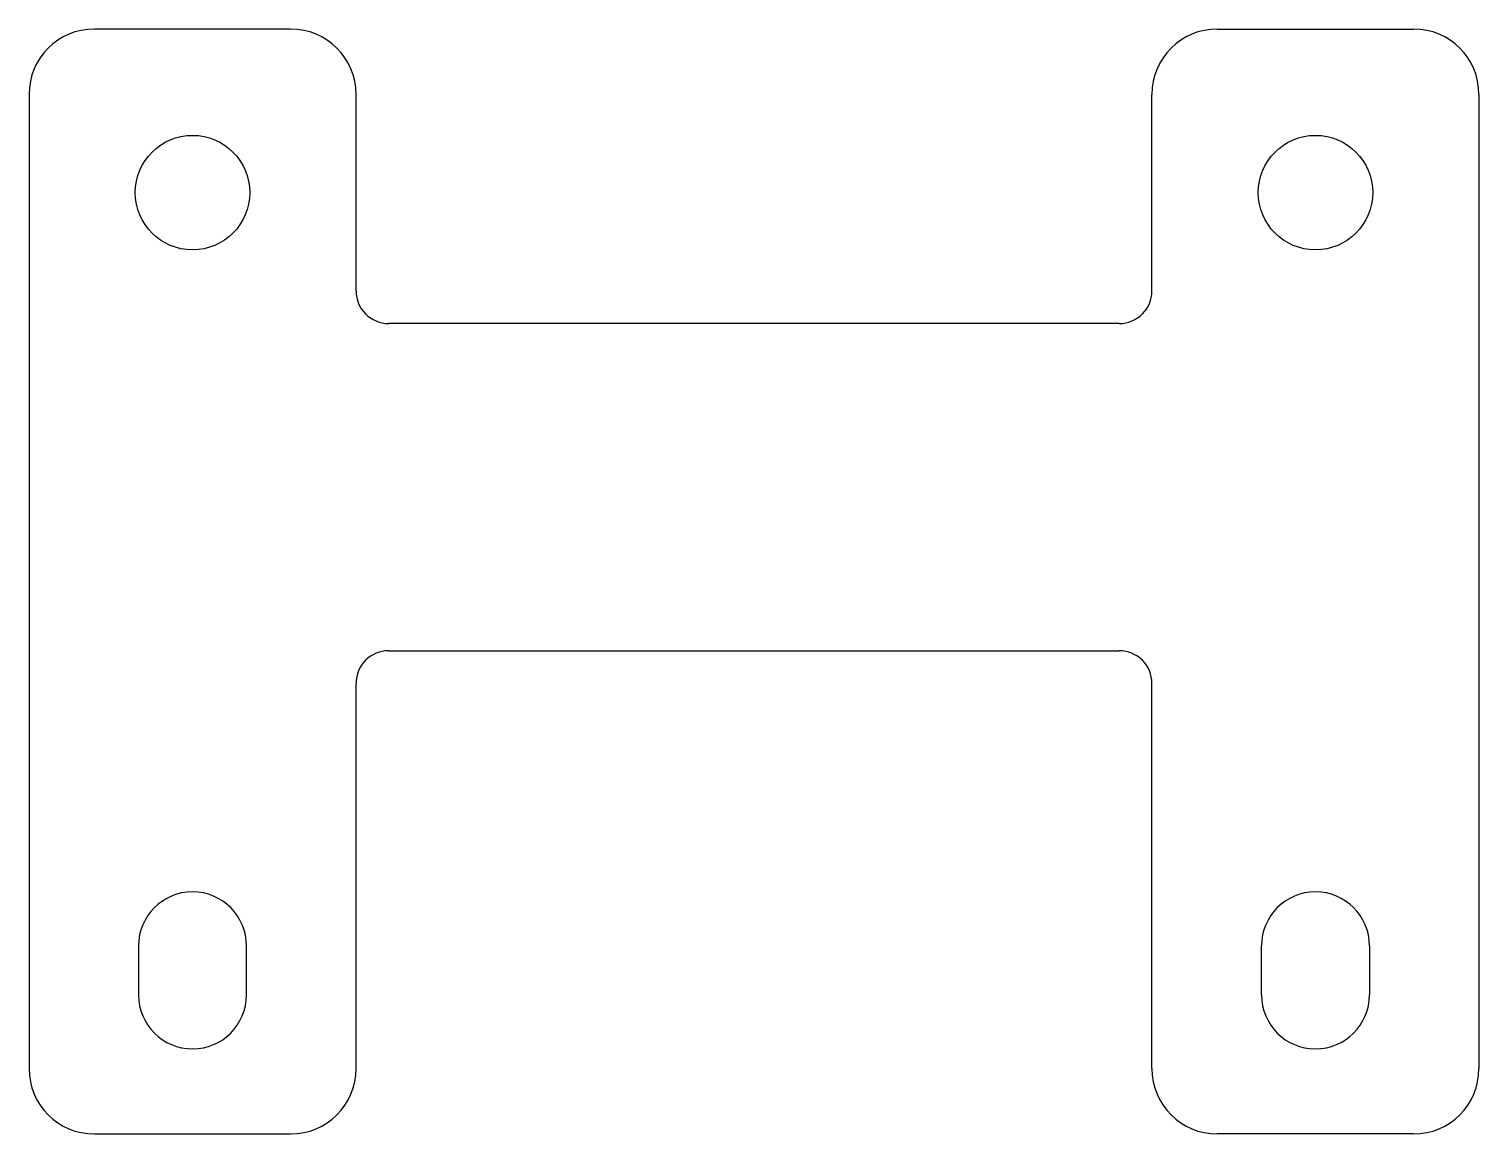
# Model space of a CAD drawing. Extents: x -22.2 to 22.2, y -19.8 to 14.
import ezdxf

# ---------------------------------------------------------------- set-up
doc = ezdxf.new("R2010")
doc.units = 0
doc.layers.get('0').update_dxf_attribs({"linetype": 'CONTINUOUS'})

msp = doc.modelspace()

# ---------------------------------------------------------------- linework, layer by layer
at = {"color": 7, "linetype": 'CONTINUOUS'}
for p, q in [((-14.169, 14), (-20.169, 14)), ((14.169, 14), (20.169, 14)), ((-22.169, 12), (-22.169, -17.769)), ((-12.169, 6), (-12.169, 12)), ((12.169, 6), (12.169, 12)), ((22.169, 12), (22.169, -17.769)), ((11.169, 5), (-11.169, 5)), ((-11.169, -5), (11.169, -5)), ((-12.169, -17.769), (-12.169, -6)), ((12.169, -17.769), (12.169, -6)), ((-18.819, -14.019), (-18.819, -15.519)), ((-15.519, -15.519), (-15.519, -14.019)), ((15.519, -15.519), (15.519, -14.019)), ((18.819, -14.019), (18.819, -15.519)), ((-20.169, -19.769), (-14.169, -19.769)), ((20.169, -19.769), (14.169, -19.769))]:
    msp.add_line(p, q, dxfattribs=at)
for centre in [(-17.169, 9), (17.169, 9)]:
    msp.add_circle(centre, 1.75, dxfattribs=at)
for centre, radius, start, end in [((-20.169, 12), 2, 90, 180), ((-14.169, 12), 2, 0, 90), ((14.169, 12), 2, 90, 180), ((20.169, 12), 2, 0, 90), ((-11.169, 6), 1, 180, 270), ((11.169, 6), 1, 270, 0), ((-11.169, -6), 1, 90, 180), ((11.169, -6), 1, 0, 90), ((-17.169, -14.019), 1.65, 0, 180), ((17.169, -14.019), 1.65, 0, 180), ((-17.169, -15.519), 1.65, 180, 0), ((17.169, -15.519), 1.65, 180, 0), ((-20.169, -17.769), 2, 180, 270), ((-14.169, -17.769), 2, 270, 0), ((14.169, -17.769), 2, 180, 270), ((20.169, -17.769), 2, 270, 0)]:
    msp.add_arc(centre, radius, start, end, dxfattribs=at)

doc.saveas('drawing.dxf')
